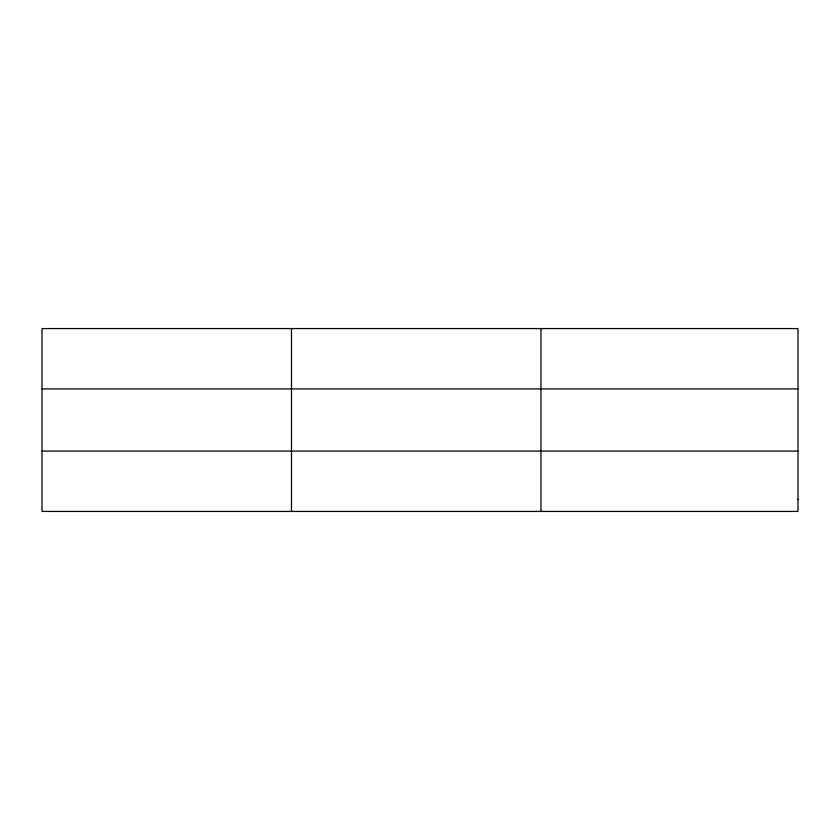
<?xml version="1.0" encoding="UTF-8"?>
<svg xmlns="http://www.w3.org/2000/svg" width="840" height="840" viewBox="0 0 840 840"><rect width="100%" height="100%" fill="white"/><g stroke="black" fill="none" stroke-linecap="round" stroke-linejoin="round"><path stroke-width="1.26" d="M291.48 511.423L291.48 328.577M540.96 511.423L540.96 328.577M42 388.92L798 388.92M42 451.08L798 451.08M798 499.349L798 511.423L42 511.423L42 328.577L798 328.577L798 499.349"/></g></svg>
